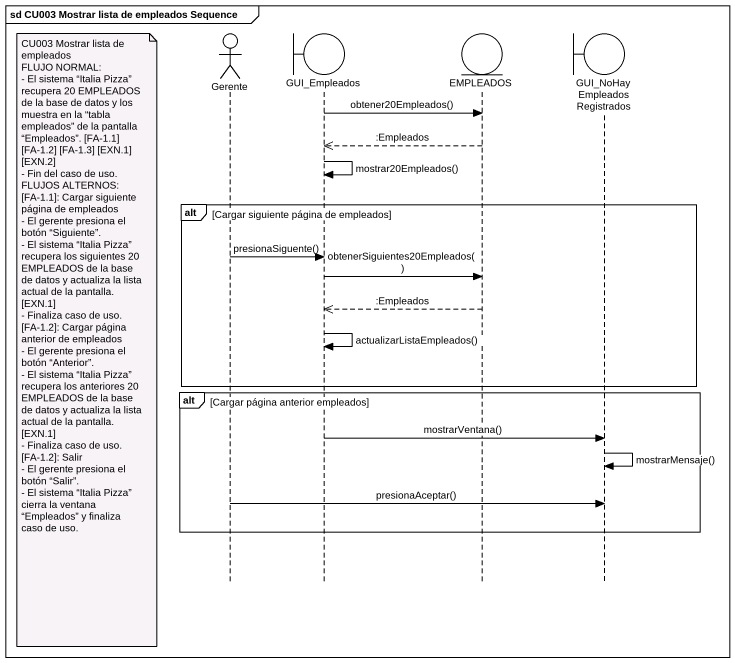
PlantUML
@startuml
mainframe sd CU003 Mostrar lista de empleados Sequence
hide footbox
actor Gerente
boundary GUI_Empleados
entity EMPLEADOS
boundary "GUI_NoHayEmpleadosRegistrados" as GUI_NoHayEmpleadosRegistrado

GUI_Empleados -> EMPLEADOS : obtener20Empleados()
EMPLEADOS -->> GUI_Empleados : :Empleados
GUI_Empleados -> GUI_Empleados : mostrar20Empleados()
alt Cargar siguiente página de empleados
  Gerente -> GUI_Empleados : presionaSiguente()
  GUI_Empleados -> EMPLEADOS : obtenerSiguientes20Empleados()
  EMPLEADOS -->> GUI_Empleados : :Empleados
  GUI_Empleados -> GUI_Empleados : actualizarListaEmpleados()
  note left of Gerente
    CU003 Mostrar lista de empleados
    FLUJO NORMAL:
    - El sistema “Italia Pizza” recupera 20 EMPLEADOS de la base de datos y los muestra en la “tabla empleados” de la pantalla “Empleados”. [FA-1.1] [FA-1.2] [FA-1.3] [EXN.1] [EXN.2]
    - Fin del caso de uso.
    FLUJOS ALTERNOS:
    [FA-1.1]: Cargar siguiente página de empleados
    - El gerente presiona el botón “Siguiente”.
    - El sistema “Italia Pizza” recupera los siguientes 20 EMPLEADOS de la base de datos y actualiza la lista actual de la pantalla. [EXN.1]
    - Finaliza caso de uso.
    [FA-1.2]: Cargar página anterior de empleados
    - El gerente presiona el botón “Anterior”.
    - El sistema “Italia Pizza” recupera los anteriores 20 EMPLEADOS de la base de datos y actualiza la lista actual de la pantalla. [EXN.1]
    - Finaliza caso de uso.
    [FA-1.2]: Salir
    - El gerente presiona el botón “Salir”.
    - El sistema “Italia Pizza” cierra la ventana “Empleados” y finaliza caso de uso.
  end note
end
alt Cargar página anterior empleados
  GUI_Empleados -> GUI_NoHayEmpleadosRegistrado : mostrarVentana()
  GUI_NoHayEmpleadosRegistrado -> GUI_NoHayEmpleadosRegistrado : mostrarMensaje()
  Gerente -> GUI_NoHayEmpleadosRegistrado : presionaAceptar()
end
@enduml
